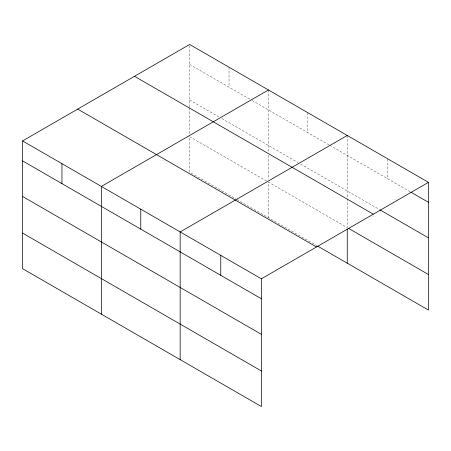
<?xml version="1.0" encoding="UTF-8"?>
<svg xmlns="http://www.w3.org/2000/svg" width="451" height="451" viewBox="0 0 451 451"><rect width="100%" height="100%" fill="white"/><g stroke="black" fill="none" stroke-linecap="round" stroke-linejoin="round"><path stroke-width="0.34" stroke-dasharray="2.25 1.69" d="M189.634 107.028L189.634 44.469M189.634 64.42L249.651 99.068M252.075 100.466L329.067 144.918M329.67 145.267L410.269 191.805M189.634 99.981L219.338 117.13M221.762 118.534L298.15 162.631M300.575 164.034L379.37 209.523M266.626 181.076L189.634 136.625L189.634 172.192L236.313 199.139M236.922 199.489L316.94 245.688M387.849 158.904L387.849 178.861M347.253 135.469L347.253 198.028M347.253 198.733L347.253 227.625L268.441 182.125L268.441 217.692M307.847 112.716L307.847 132.667M268.441 89.969L268.441 152.528M268.441 155.347L268.441 179.306M229.04 67.216L229.04 87.167M189.634 107.733L189.634 134.511"/><path stroke-width="0.68" d="M261.366 334.326L261.366 278.808L22.55 140.932L22.55 268.655L261.366 406.531L261.366 334.326L22.55 196.45M317.549 246.037L428.45 310.068L428.45 182.345L189.634 44.469L22.55 140.932M268.441 89.969L101.362 186.432L101.362 314.155M347.253 135.469L180.169 231.932L180.169 359.656M261.366 278.808L428.45 182.345M410.878 192.154L428.45 202.296M379.973 209.873L428.45 237.863M134.494 76.298L373.31 214.18M348.465 228.324L428.45 274.507M77.685 109.097L316.506 246.979M22.55 160.883L261.366 298.765M22.55 233.088L261.366 370.97M347.253 229.018L347.253 263.192M220.77 255.373L220.77 275.324M140.763 209.179L140.763 229.136M61.956 163.679L61.956 183.636"/></g></svg>
